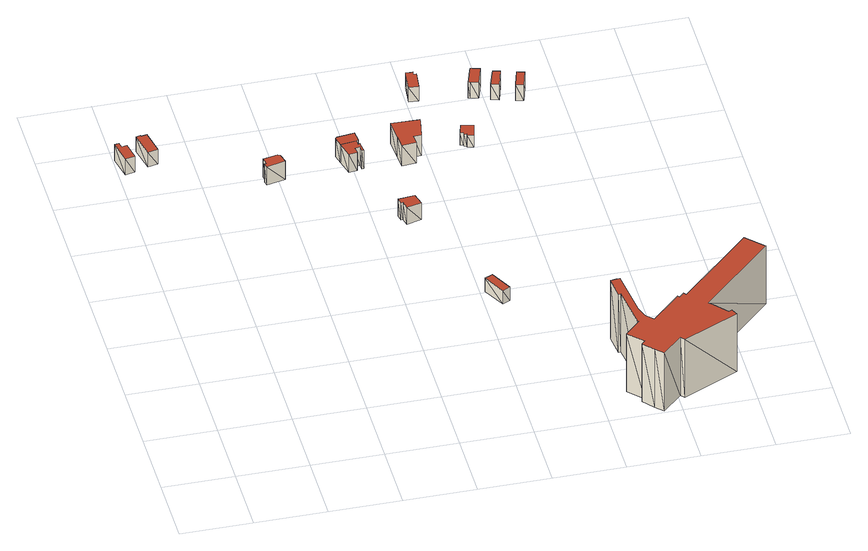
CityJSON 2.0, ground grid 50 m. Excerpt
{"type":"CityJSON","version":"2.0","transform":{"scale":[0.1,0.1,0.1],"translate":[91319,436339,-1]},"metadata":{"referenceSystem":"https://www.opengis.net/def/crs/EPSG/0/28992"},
"CityObjects":{
"building1":{"type":"Building","attributes":{"+height_valid":1,"+groundHeight":-1,"measuredHeight":12,"+function":"Office","+org_car_parking_spaces":34,"+total_area":397,"+min_car_parking_spaces":0},"geometry":[{"type":"MultiSurface","lod":"1.2","boundaries":[[[0,1,2,3,4,5,6]],[[7,8,9,10,11,12,13]],[[0,8,7]],[[0,1,8]],[[1,9,8]],[[1,2,9]],[[2,10,9]],[[2,3,10]],[[3,11,10]],[[3,4,11]],[[4,12,11]],[[4,5,12]],[[5,13,12]],[[5,6,13]],[[6,7,13]],[[6,0,7]]],"semantics":{"surfaces":[{"type":"GroundSurface"},{"type":"RoofSurface"},{"type":"WallSurface"}],"values":[0,1,2,2,2,2,2,2,2,2,2,2,2,2,2,2]}}]},
"building2":{"type":"Building","attributes":{"+height_valid":1,"+groundHeight":0,"measuredHeight":12,"+function":"Office","+org_car_parking_spaces":8,"+total_area":525,"+min_car_parking_spaces":0},"geometry":[{"type":"MultiSurface","lod":"1.2","boundaries":[[[14,15,16,17,18,19]],[[20,21,22,23,24,25]],[[14,21,20]],[[14,15,21]],[[15,22,21]],[[15,16,22]],[[16,23,22]],[[16,17,23]],[[17,24,23]],[[17,18,24]],[[18,25,24]],[[18,19,25]],[[19,20,25]],[[19,14,20]]],"semantics":{"surfaces":[{"type":"GroundSurface"},{"type":"RoofSurface"},{"type":"WallSurface"}],"values":[0,1,2,2,2,2,2,2,2,2,2,2,2,2]}}]},
"building3":{"type":"Building","attributes":{"+height_valid":1,"+groundHeight":-1,"measuredHeight":14,"+function":"Office","+org_car_parking_spaces":22,"+total_area":369,"+min_car_parking_spaces":0},"geometry":[{"type":"MultiSurface","lod":"1.2","boundaries":[[[26,27,28,29,30,31,32]],[[33,34,35,36,37,38,39]],[[26,34,33]],[[26,27,34]],[[27,35,34]],[[27,28,35]],[[28,36,35]],[[28,29,36]],[[29,37,36]],[[29,30,37]],[[30,38,37]],[[30,31,38]],[[31,39,38]],[[31,32,39]],[[32,33,39]],[[32,26,33]]],"semantics":{"surfaces":[{"type":"GroundSurface"},{"type":"RoofSurface"},{"type":"WallSurface"}],"values":[0,1,2,2,2,2,2,2,2,2,2,2,2,2,2,2]}}]},
"building4":{"type":"Building","attributes":{"+height_valid":1,"+groundHeight":-1,"measuredHeight":14,"+function":"Office","+org_car_parking_spaces":17,"+total_area":337,"+min_car_parking_spaces":0},"geometry":[{"type":"MultiSurface","lod":"1.2","boundaries":[[[40,41,42,43,44,45,46,47,48,49,50]],[[51,52,53,54,55,56,57,58,59,60,61]],[[40,52,51]],[[40,41,52]],[[41,53,52]],[[41,42,53]],[[42,54,53]],[[42,43,54]],[[43,55,54]],[[43,44,55]],[[44,56,55]],[[44,45,56]],[[45,57,56]],[[45,46,57]],[[46,58,57]],[[46,47,58]],[[47,59,58]],[[47,48,59]],[[48,60,59]],[[48,49,60]],[[49,61,60]],[[49,50,61]],[[50,51,61]],[[50,40,51]]],"semantics":{"surfaces":[{"type":"GroundSurface"},{"type":"RoofSurface"},{"type":"WallSurface"}],"values":[0,1,2,2,2,2,2,2,2,2,2,2,2,2,2,2,2,2,2,2,2,2,2,2]}}]},
"building5":{"type":"Building","attributes":{"+height_valid":1,"+groundHeight":-1,"measuredHeight":14,"+function":"Office","+org_car_parking_spaces":8,"+total_area":445,"+min_car_parking_spaces":0},"geometry":[{"type":"MultiSurface","lod":"1.2","boundaries":[[[62,63,64,41,40,65,66,67,68,69,70,71,72]],[[73,74,75,52,51,76,77,78,79,80,81,82,83]],[[62,74,73]],[[62,63,74]],[[63,75,74]],[[63,64,75]],[[64,52,75]],[[64,41,52]],[[41,51,52]],[[41,40,51]],[[40,76,51]],[[40,65,76]],[[65,77,76]],[[65,66,77]],[[66,78,77]],[[66,67,78]],[[67,79,78]],[[67,68,79]],[[68,80,79]],[[68,69,80]],[[69,81,80]],[[69,70,81]],[[70,82,81]],[[70,71,82]],[[71,83,82]],[[71,72,83]],[[72,73,83]],[[72,62,73]]],"semantics":{"surfaces":[{"type":"GroundSurface"},{"type":"RoofSurface"},{"type":"WallSurface"}],"values":[0,1,2,2,2,2,2,2,2,2,2,2,2,2,2,2,2,2,2,2,2,2,2,2,2,2,2,2]}}]},
"building6":{"type":"Building","attributes":{"+height_valid":1,"+groundHeight":-1,"measuredHeight":13,"+function":"Office","+org_car_parking_spaces":11,"+total_area":223,"+min_car_parking_spaces":0},"geometry":[{"type":"MultiSurface","lod":"1.2","boundaries":[[[84,85,86,87,88,89]],[[90,91,92,93,94,95]],[[84,91,90]],[[84,85,91]],[[85,92,91]],[[85,86,92]],[[86,93,92]],[[86,87,93]],[[87,94,93]],[[87,88,94]],[[88,95,94]],[[88,89,95]],[[89,90,95]],[[89,84,90]]],"semantics":{"surfaces":[{"type":"GroundSurface"},{"type":"RoofSurface"},{"type":"WallSurface"}],"values":[0,1,2,2,2,2,2,2,2,2,2,2,2,2]}}]},
"building7":{"type":"Building","attributes":{"+height_valid":1,"+groundHeight":0,"measuredHeight":11,"+function":"Industry","+org_car_parking_spaces":31,"+total_area":162,"+min_car_parking_spaces":0},"geometry":[{"type":"MultiSurface","lod":"1.2","boundaries":[[[96,97,98,99]],[[100,101,102,103]],[[96,101,100]],[[96,97,101]],[[97,102,101]],[[97,98,102]],[[98,103,102]],[[98,99,103]],[[99,100,103]],[[99,96,100]]],"semantics":{"surfaces":[{"type":"GroundSurface"},{"type":"RoofSurface"},{"type":"WallSurface"}],"values":[0,1,2,2,2,2,2,2,2,2]}}]},
"building8":{"type":"Building","attributes":{"+height_valid":1,"+groundHeight":-1,"measuredHeight":16,"+function":"Office","+org_car_parking_spaces":16,"+total_area":3624,"+min_car_parking_spaces":28},"geometry":[{"type":"MultiSurface","lod":"1.2","boundaries":[[[104,105,106,107,108,109,110,111]],[[112,113,114,115,116,117,118,119]],[[104,113,112]],[[104,105,113]],[[105,114,113]],[[105,106,114]],[[106,115,114]],[[106,107,115]],[[107,116,115]],[[107,108,116]],[[108,117,116]],[[108,109,117]],[[109,118,117]],[[109,110,118]],[[110,119,118]],[[110,111,119]],[[111,112,119]],[[111,104,112]]],"semantics":{"surfaces":[{"type":"GroundSurface"},{"type":"RoofSurface"},{"type":"WallSurface"}],"values":[0,1,2,2,2,2,2,2,2,2,2,2,2,2,2,2,2,2]}}]},
"building9":{"type":"Building","attributes":{"+height_valid":1,"+groundHeight":0,"measuredHeight":12,"+function":"Office","+org_car_parking_spaces":9,"+total_area":272,"+min_car_parking_spaces":0},"geometry":[{"type":"MultiSurface","lod":"1.2","boundaries":[[[120,121,122,123,124,125]],[[126,127,128,129,130,131]],[[120,127,126]],[[120,121,127]],[[121,128,127]],[[121,122,128]],[[122,129,128]],[[122,123,129]],[[123,130,129]],[[123,124,130]],[[124,131,130]],[[124,125,131]],[[125,126,131]],[[125,120,126]]],"semantics":{"surfaces":[{"type":"GroundSurface"},{"type":"RoofSurface"},{"type":"WallSurface"}],"values":[0,1,2,2,2,2,2,2,2,2,2,2,2,2]}}]},
"building10":{"type":"Building","attributes":{"+height_valid":1,"+groundHeight":-1,"measuredHeight":9,"+function":"Office","+org_car_parking_spaces":0,"+total_area":254,"+min_car_parking_spaces":0},"geometry":[{"type":"MultiSurface","lod":"1.2","boundaries":[[[132,133,134,135,136,137,138,139,140]],[[141,142,143,144,145,146,147,148,149]],[[132,142,141]],[[132,133,142]],[[133,143,142]],[[133,134,143]],[[134,144,143]],[[134,135,144]],[[135,145,144]],[[135,136,145]],[[136,146,145]],[[136,137,146]],[[137,147,146]],[[137,138,147]],[[138,148,147]],[[138,139,148]],[[139,149,148]],[[139,140,149]],[[140,141,149]],[[140,132,141]]],"semantics":{"surfaces":[{"type":"GroundSurface"},{"type":"RoofSurface"},{"type":"WallSurface"}],"values":[0,1,2,2,2,2,2,2,2,2,2,2,2,2,2,2,2,2,2,2]}}]},
"building11":{"type":"Building","attributes":{"+height_valid":1,"+groundHeight":0,"measuredHeight":48,"+function":"Industry","+org_car_parking_spaces":36,"+total_area":654,"+min_car_parking_spaces":4},"geometry":[{"type":"MultiSurface","lod":"1.2","boundaries":[[[150,151,152,153,154,155,156,157,158,159,160,161,162,163,164,165,166,167,168,169,170,171,172,173,174,175,176,177,178,179]],[[180,181,182,183,184,185,186,187,188,189,190,191,192,193,194,195,196,197,198,199,200,201,202,203,204,205,206,207,208,209]],[[150,181,180]],[[150,151,181]],[[151,182,181]],[[151,152,182]],[[152,183,182]],[[152,153,183]],[[153,184,183]],[[153,154,184]],[[154,185,184]],[[154,155,185]],[[155,186,185]],[[155,156,186]],[[156,187,186]],[[156,157,187]],[[157,188,187]],[[157,158,188]],[[158,189,188]],[[158,159,189]],[[159,190,189]],[[159,160,190]],[[160,191,190]],[[160,161,191]],[[161,192,191]],[[161,162,192]],[[162,193,192]],[[162,163,193]],[[163,194,193]],[[163,164,194]],[[164,195,194]],[[164,165,195]],[[165,196,195]],[[165,166,196]],[[166,197,196]],[[166,167,197]],[[167,198,197]],[[167,168,198]],[[168,199,198]],[[168,169,199]],[[169,200,199]],[[169,170,200]],[[170,201,200]],[[170,171,201]],[[171,202,201]],[[171,172,202]],[[172,203,202]],[[172,173,203]],[[173,204,203]],[[173,174,204]],[[174,205,204]],[[174,175,205]],[[175,206,205]],[[175,176,206]],[[176,207,206]],[[176,177,207]],[[177,208,207]],[[177,178,208]],[[178,209,208]],[[178,179,209]],[[179,180,209]],[[179,150,180]]],"semantics":{"surfaces":[{"type":"GroundSurface"},{"type":"RoofSurface"},{"type":"WallSurface"}],"values":[0,1,2,2,2,2,2,2,2,2,2,2,2,2,2,2,2,2,2,2,2,2,2,2,2,2,2,2,2,2,2,2,2,2,2,2,2,2,2,2,2,2,2,2,2,2,2,2,2,2,2,2,2,2,2,2,2,2,2,2,2,2]}}]},
"building12":{"type":"Building","attributes":{"+height_valid":1,"+groundHeight":0,"measuredHeight":13,"+function":"Office","+org_car_parking_spaces":26,"+total_area":3555,"+min_car_parking_spaces":27},"geometry":[{"type":"MultiSurface","lod":"1.2","boundaries":[[[210,211,212,213,214,215,216]],[[217,218,219,220,221,222,223]],[[210,218,217]],[[210,211,218]],[[211,219,218]],[[211,212,219]],[[212,220,219]],[[212,213,220]],[[213,221,220]],[[213,214,221]],[[214,222,221]],[[214,215,222]],[[215,223,222]],[[215,216,223]],[[216,217,223]],[[216,210,217]]],"semantics":{"surfaces":[{"type":"GroundSurface"},{"type":"RoofSurface"},{"type":"WallSurface"}],"values":[0,1,2,2,2,2,2,2,2,2,2,2,2,2,2,2]}}]},
"building13":{"type":"Building","attributes":{"+height_valid":1,"+groundHeight":-1,"measuredHeight":12,"+function":"Office","+org_car_parking_spaces":0,"+total_area":277,"+min_car_parking_spaces":0},"geometry":[{"type":"MultiSurface","lod":"1.2","boundaries":[[[224,225,226,227,228]],[[229,230,231,232,233]],[[224,230,229]],[[224,225,230]],[[225,231,230]],[[225,226,231]],[[226,232,231]],[[226,227,232]],[[227,233,232]],[[227,228,233]],[[228,229,233]],[[228,224,229]]],"semantics":{"surfaces":[{"type":"GroundSurface"},{"type":"RoofSurface"},{"type":"WallSurface"}],"values":[0,1,2,2,2,2,2,2,2,2,2,2]}}]},
"building14":{"type":"Building","attributes":{"+height_valid":1,"+groundHeight":-1,"measuredHeight":12,"+function":"Office","+org_car_parking_spaces":9,"+total_area":445,"+min_car_parking_spaces":0},"geometry":[{"type":"MultiSurface","lod":"1.2","boundaries":[[[234,235,236,237]],[[238,239,240,241]],[[234,239,238]],[[234,235,239]],[[235,240,239]],[[235,236,240]],[[236,241,240]],[[236,237,241]],[[237,238,241]],[[237,234,238]]],"semantics":{"surfaces":[{"type":"GroundSurface"},{"type":"RoofSurface"},{"type":"WallSurface"}],"values":[0,1,2,2,2,2,2,2,2,2]}}]}
},
"vertices":[
[41,3424,0],[49,3385,0],[86,3392,0],[111,3266,0],[44,3253,0],[9,3418,0],[25,3422,0],[41,3424,130],[49,3385,130],[86,3392,130],[111,3266,130],[44,3253,130],[9,3418,130],[25,3422,130],
[163,3465,10],[195,3472,10],[198,3463,10],[238,3471,10],[273,3299,10],[201,3284,10],[163,3465,130],[195,3472,130],[198,3463,130],[238,3471,130],[273,3299,130],[201,3284,130],
[907,3020,0],[1010,3041,0],[1027,3031,0],[1044,2963,0],[914,2934,0],[906,2967,0],[918,2969,0],[907,3020,150],[1010,3041,150],[1027,3031,150],[1044,2963,150],[914,2934,150],[906,2967,150],[918,2969,150],
[1436,3049,0],[1544,3064,0],[1548,3028,0],[1561,3030,0],[1564,2996,0],[1569,2955,0],[1557,2953,0],[1553,2992,0],[1518,2986,0],[1522,2945,0],[1465,2933,0],[1436,3049,150],[1544,3064,150],[1548,3028,150],[1561,3030,150],[1564,2996,150],[1569,2955,150],[1557,2953,150],[1553,2992,150],[1518,2986,150],[1522,2945,150],[1465,2933,150],
[1432,3130,0],[1552,3146,0],[1558,3067,0],[1420,3112,0],[1419,3115,0],[1419,3118,0],[1420,3120,0],[1421,3123,0],[1423,3125,0],[1426,3128,0],[1429,3130,0],[1432,3130,150],[1552,3146,150],[1558,3067,150],[1420,3112,150],[1419,3115,150],[1419,3118,150],[1420,3120,150],[1421,3123,150],[1423,3125,150],[1426,3128,150],[1429,3130,150],
[1783,2429,0],[1807,2342,0],[1703,2317,0],[1690,2373,0],[1678,2370,0],[1667,2416,0],[1783,2429,140],[1807,2342,140],[1703,2317,140],[1690,2373,140],[1678,2370,140],[1667,2416,140],
[2085,1526,10],[2165,1370,10],[2112,1343,10],[2031,1499,10],[2085,1526,120],[2165,1370,120],[2112,1343,120],[2031,1499,120],
[1992,3139,0],[1965,2999,0],[1910,2995,0],[1915,2931,0],[1815,2923,0],[1808,3016,0],[1798,3166,0],[1995,3159,0],[1992,3139,170],[1965,2999,170],[1910,2995,170],[1915,2931,170],[1815,2923,170],[1808,3016,170],[1798,3166,170],[1995,3159,170],
[2095,3678,10],[2079,3547,10],[2011,3551,10],[2029,3708,10],[2077,3703,10],[2074,3681,10],[2095,3678,130],[2079,3547,130],[2011,3551,130],[2029,3708,130],[2077,3703,130],[2074,3681,130],
[2321,3017,0],[2319,3007,0],[2275,3018,0],[2278,3028,0],[2257,3033,0],[2258,3041,0],[2235,3046,0],[2255,3121,0],[2340,3101,0],[2321,3017,100],[2319,3007,100],[2275,3018,100],[2278,3028,100],[2257,3033,100],[2258,3041,100],[2235,3046,100],[2255,3121,100],[2340,3101,100],
[3778,944,10],[3276,450,10],[3298,428,10],[3382,332,10],[3405,343,10],[3417,319,10],[3428,295,10],[3037,111,10],[3011,138,10],[2873,4,10],[2822,55,10],[2754,134,10],[2779,158,10],[2680,259,10],[2787,365,10],[2779,373,10],[2741,675,10],[2727,674,10],[2708,829,10],[2748,834,10],[2775,837,10],[2816,501,10],[2839,432,10],[2848,414,10],[2893,368,10],[3096,568,10],[3107,556,10],[3140,588,10],[3157,571,10],[3659,1065,10],[3778,944,490],[3276,450,490],[3298,428,490],[3382,332,490],[3405,343,490],[3417,319,490],[3428,295,490],[3037,111,490],[3011,138,490],[2873,4,490],[2822,55,490],[2754,134,490],[2779,158,490],[2680,259,490],[2787,365,490],[2779,373,490],[2741,675,490],[2727,674,490],[2708,829,490],[2748,834,490],[2775,837,490],[2816,501,490],[2839,432,490],[2848,414,490],[2893,368,490],[3096,568,490],[3107,556,490],[3140,588,490],[3157,571,490],[3659,1065,490],
[2508,3614,10],[2468,3484,10],[2414,3499,10],[2399,3501,10],[2438,3622,10],[2445,3643,10],[2512,3625,10],[2508,3614,140],[2468,3484,140],[2414,3499,140],[2399,3501,140],[2438,3622,140],[2445,3643,140],[2512,3625,140],
[2633,3580,0],[2595,3447,0],[2541,3463,0],[2577,3573,0],[2584,3594,0],[2633,3580,130],[2595,3447,130],[2541,3463,130],[2577,3573,130],[2584,3594,130],
[2788,3533,0],[2751,3403,0],[2696,3419,0],[2734,3549,0],[2788,3533,130],[2751,3403,130],[2696,3419,130],[2734,3549,130]
]}
